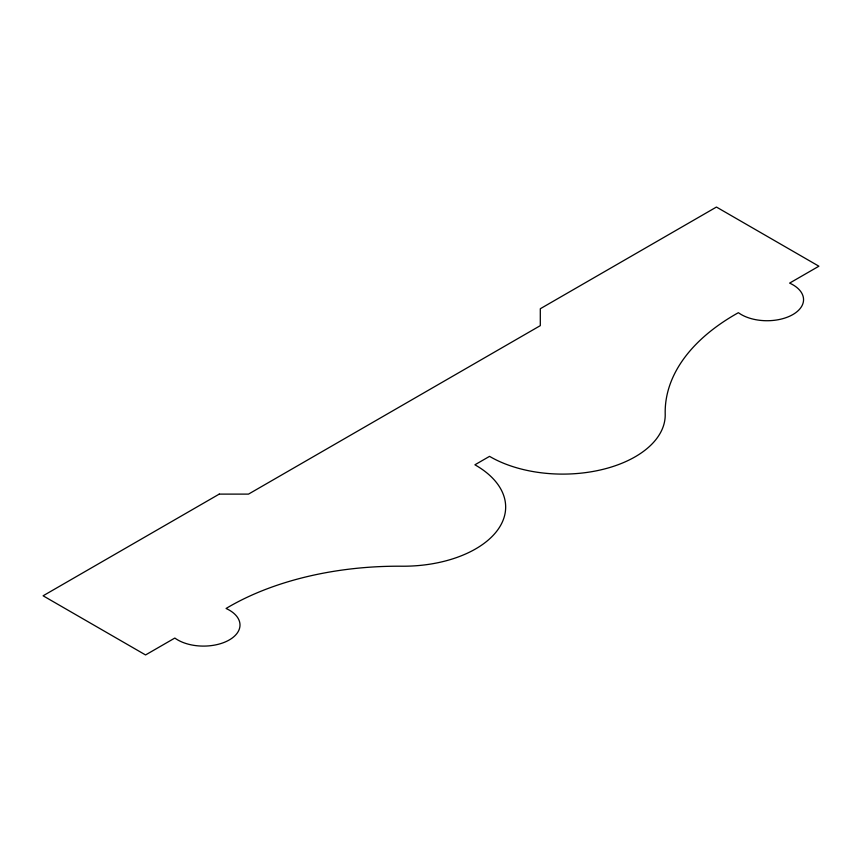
<?xml version="1.0" encoding="UTF-8"?>
<svg xmlns="http://www.w3.org/2000/svg" width="862" height="862" viewBox="0 0 862 862"><rect width="100%" height="100%" fill="white"/><g stroke="black" fill="none" stroke-linecap="round" stroke-linejoin="round"><path stroke-width="1.29" d="M219.239 494.109L43.1 595.793L145.559 654.948L174.835 638.052A36.484 21.065 0 0 0 229.314 639.927A36.484 21.065 0 0 0 226.07 608.475A239.205 138.103 0 0 1 401.724 566.215A102.47 59.166 0 0 0 497.783 529.818A102.47 59.166 0 0 0 474.908 464.801L489.551 456.354A102.47 59.166 0 0 0 602.15 469.553A102.47 59.166 0 0 0 665.205 414.094A239.205 138.103 0 0 1 738.389 312.69A36.484 21.065 0 0 0 792.868 314.555A36.484 21.065 0 0 0 789.624 283.102L818.9 266.207L716.441 207.052L540.302 308.736L540.302 325.642L248.515 494.109L219.239 494.109"/></g></svg>
